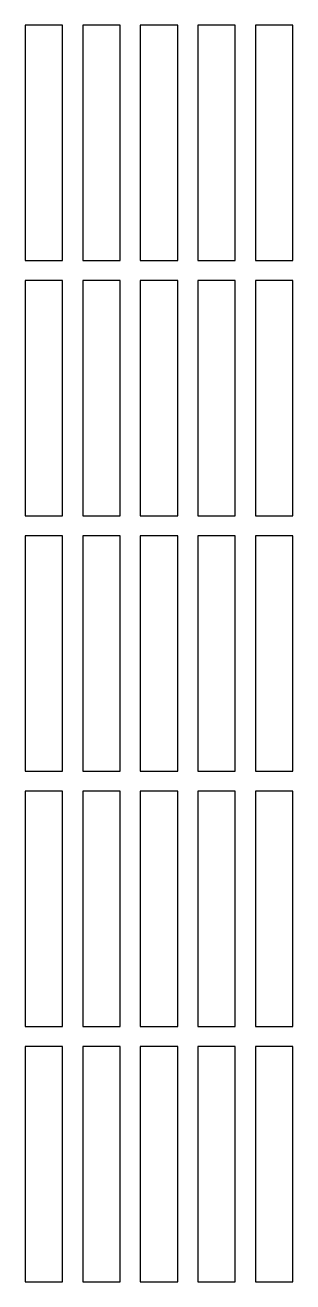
# Model space of a CAD drawing. Header units: metres. Extents: x 2 to 56, y 2 to 253.
import ezdxf

# ---------------------------------------------------------------- set-up
doc = ezdxf.new("R2010")
doc.units = ezdxf.units.M

msp = doc.modelspace()

# ---------------------------------------------------------------- linework, layer by layer
for p, q in [((9.5, 253), (2, 253)), ((2, 253), (2, 206)), ((9.5, 206), (9.5, 253)), ((21, 253), (13.5, 253)), ((13.5, 253), (13.5, 206)), ((21, 206), (21, 253)), ((32.5, 253), (25, 253)), ((25, 253), (25, 206)), ((32.5, 206), (32.5, 253)), ((44, 253), (36.5, 253)), ((36.5, 253), (36.5, 206)), ((44, 206), (44, 253)), ((55.5, 253), (48, 253)), ((48, 253), (48, 206)), ((55.5, 206), (55.5, 253)), ((2, 206), (9.5, 206)), ((13.5, 206), (21, 206)), ((25, 206), (32.5, 206)), ((36.5, 206), (44, 206)), ((48, 206), (55.5, 206)), ((9.5, 202), (2, 202)), ((2, 202), (2, 155)), ((9.5, 155), (9.5, 202)), ((21, 202), (13.5, 202)), ((13.5, 202), (13.5, 155)), ((21, 155), (21, 202)), ((32.5, 202), (25, 202)), ((25, 202), (25, 155)), ((32.5, 155), (32.5, 202)), ((44, 202), (36.5, 202)), ((36.5, 202), (36.5, 155)), ((44, 155), (44, 202)), ((55.5, 202), (48, 202)), ((48, 202), (48, 155)), ((55.5, 155), (55.5, 202)), ((2, 155), (9.5, 155)), ((13.5, 155), (21, 155)), ((25, 155), (32.5, 155)), ((36.5, 155), (44, 155)), ((48, 155), (55.5, 155)), ((9.5, 151), (2, 151)), ((2, 151), (2, 104)), ((9.5, 104), (9.5, 151)), ((21, 151), (13.5, 151)), ((13.5, 151), (13.5, 104)), ((21, 104), (21, 151)), ((32.5, 151), (25, 151)), ((25, 151), (25, 104)), ((32.5, 104), (32.5, 151)), ((44, 151), (36.5, 151)), ((36.5, 151), (36.5, 104)), ((44, 104), (44, 151)), ((55.5, 151), (48, 151)), ((48, 151), (48, 104)), ((55.5, 104), (55.5, 151)), ((2, 104), (9.5, 104)), ((13.5, 104), (21, 104)), ((25, 104), (32.5, 104)), ((36.5, 104), (44, 104)), ((48, 104), (55.5, 104)), ((9.5, 100), (2, 100)), ((2, 100), (2, 53)), ((9.5, 53), (9.5, 100)), ((21, 100), (13.5, 100)), ((13.5, 100), (13.5, 53)), ((21, 53), (21, 100)), ((32.5, 100), (25, 100)), ((25, 100), (25, 53)), ((32.5, 53), (32.5, 100)), ((44, 100), (36.5, 100)), ((36.5, 100), (36.5, 53)), ((44, 53), (44, 100)), ((55.5, 100), (48, 100)), ((48, 100), (48, 53)), ((55.5, 53), (55.5, 100)), ((2, 53), (9.5, 53)), ((13.5, 53), (21, 53)), ((25, 53), (32.5, 53)), ((36.5, 53), (44, 53)), ((48, 53), (55.5, 53)), ((9.5, 49), (2, 49)), ((2, 49), (2, 2)), ((9.5, 2), (9.5, 49)), ((21, 49), (13.5, 49)), ((13.5, 49), (13.5, 2)), ((21, 2), (21, 49)), ((32.5, 49), (25, 49)), ((25, 49), (25, 2)), ((32.5, 2), (32.5, 49)), ((44, 49), (36.5, 49)), ((36.5, 49), (36.5, 2)), ((44, 2), (44, 49)), ((55.5, 49), (48, 49)), ((48, 49), (48, 2)), ((55.5, 2), (55.5, 49)), ((2, 2), (9.5, 2)), ((13.5, 2), (21, 2)), ((25, 2), (32.5, 2)), ((36.5, 2), (44, 2)), ((48, 2), (55.5, 2))]:
    msp.add_line(p, q)

doc.saveas('drawing.dxf')
